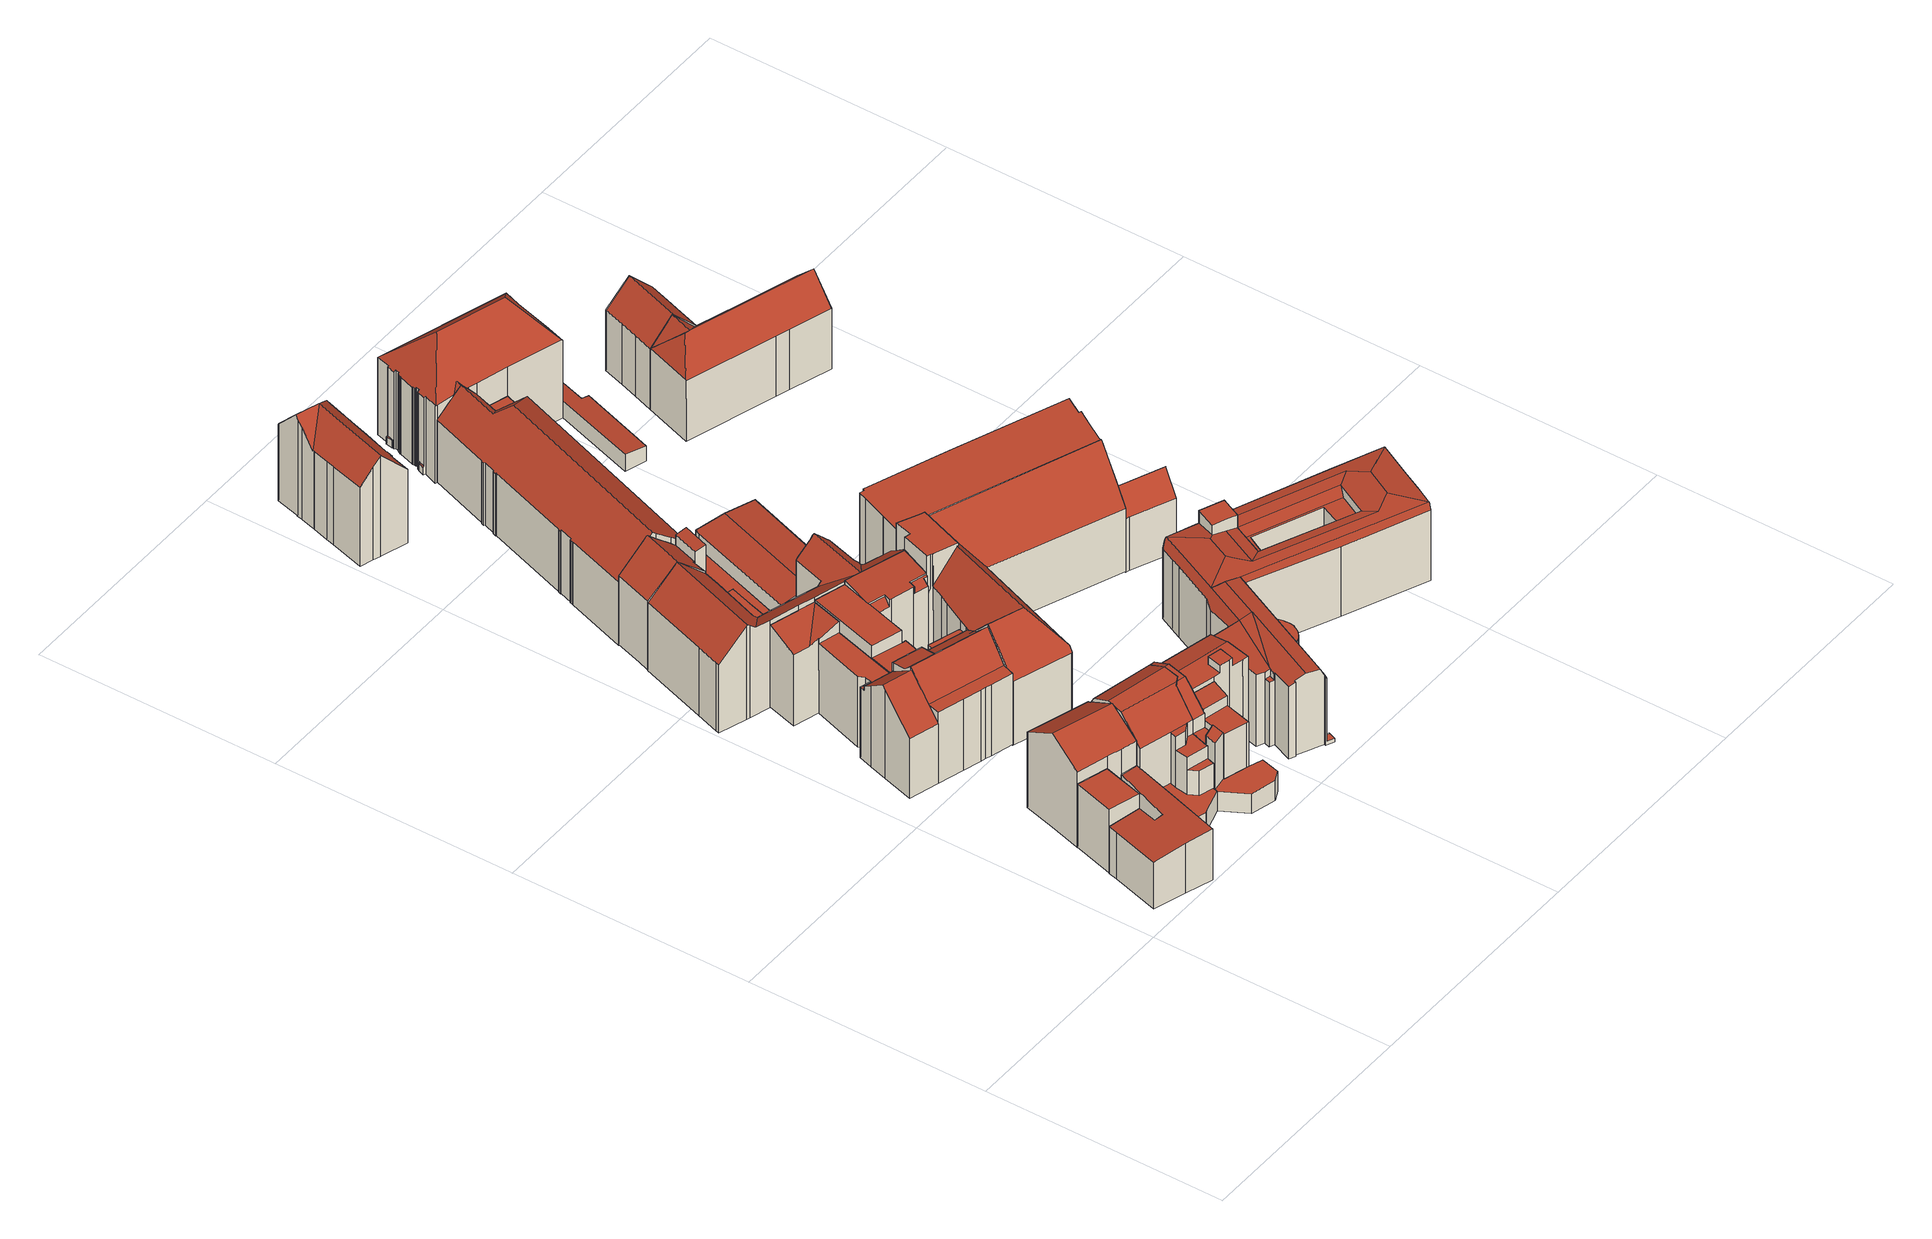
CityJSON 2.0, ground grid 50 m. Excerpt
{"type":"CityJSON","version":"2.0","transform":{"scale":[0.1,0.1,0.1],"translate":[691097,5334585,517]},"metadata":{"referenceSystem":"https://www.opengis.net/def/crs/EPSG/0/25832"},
"CityObjects":{
"building1":{"type":"Building","attributes":{"Gemeindeschluessel":"09162000","HoeheDach":"529.518","HoeheGrund":"517.940","Methode":"2000","NiedrigsteTraufeDesGebaeudes":"528.523","Geometrietyp2DReferenz":"3000","function":"31001_9998","roofType":"1000","measuredHeight":11.58,"storeysAboveGround":3},"geometry":[{"type":"MultiSurface","lod":"2","boundaries":[[[0,1,2,3]],[[4,5,6,7]],[[8,9,10,11,6,5,12,13,2,1,14,15]],[[16,9,8,17]],[[18,12,5,4]],[[3,2,13,19]],[[17,8,15,20]],[[7,6,11,21]],[[20,15,14,22]],[[21,11,10,23]],[[19,13,12,18]],[[20,22,0,3,19,18,4,7,21,23,16,17]],[[22,14,1,0]],[[23,10,9,16]]],"semantics":{"surfaces":[{"type":"WallSurface"},{"type":"RoofSurface"},{"type":"GroundSurface"}],"values":[0,0,1,0,0,0,0,0,0,0,0,2,0,0]}}]},
"building2":{"type":"Building","attributes":{"Gemeindeschluessel":"09162000","HoeheDach":"532.315","HoeheGrund":"517.950","Methode":"1000","NiedrigsteTraufeDesGebaeudes":"532.315","Geometrietyp2DReferenz":"3000","function":"31001_9998","roofType":"1000","measuredHeight":14.37,"storeysAboveGround":4},"geometry":[{"type":"MultiSurface","lod":"2","boundaries":[[[24,25,26,27]],[[28,27,26,29,30,31]],[[27,28,31,32,33,24]],[[33,34,25,24]],[[30,35,34,33,32,31]],[[29,26,25,34,35,30]]],"semantics":{"surfaces":[{"type":"WallSurface"},{"type":"GroundSurface"},{"type":"RoofSurface"}],"values":[0,0,1,0,0,2]}}]},
"building3":{"type":"Building","attributes":{"Gemeindeschluessel":"09162000","HoeheDach":"539.118","HoeheGrund":"517.930","Methode":"1000","NiedrigsteTraufeDesGebaeudes":"534.891","Geometrietyp2DReferenz":"3000","function":"31001_9998","roofType":"3100","measuredHeight":21.19,"storeysAboveGround":5},"geometry":[{"type":"MultiSurface","lod":"2","boundaries":[[[36,37,38,39]],[[40,41,42,43]],[[44,7,45,46,47,48]],[[42,49,50,37,36,51,52,43]],[[41,53,54,44,48,50,49,42]],[[48,47,55,38,37,50]],[[56,4,54,53,41,40]],[[39,38,55,57]],[[57,55,47,46]],[[57,46,45,7,4,56,40,43,52,51,36,39]],[[7,44,54,4]]],"semantics":{"surfaces":[{"type":"WallSurface"},{"type":"RoofSurface"},{"type":"GroundSurface"}],"values":[0,0,0,0,1,1,0,0,0,2,0]}}]},
"building4":{"type":"Building","attributes":{"Gemeindeschluessel":"09162000","HoeheDach":"538.770","HoeheGrund":"517.972","Methode":"2000","NiedrigsteTraufeDesGebaeudes":"531.536","Geometrietyp2DReferenz":"3000","function":"31001_9998","roofType":"3100","measuredHeight":20.8,"storeysAboveGround":4},"geometry":[{"type":"MultiSurface","lod":"2","boundaries":[[[58,59,60,61]],[[62,63,61,60]],[[64,65,66,67]],[[68,69,70,71]],[[62,60,59,72,73]],[[74,75,76,77,78,79,80]],[[81,74,80,70,69]],[[82,83,84,85]],[[86,81,69,68]],[[86,87,75,74,81]],[[88,89,90,91]],[[92,78,77,93]],[[94,95,73,65,64,93,77,76]],[[93,64,67,90,89,84,83,92]],[[96,91,90,67,66,97]],[[85,84,89,88]],[[97,66,65,73,72]],[[98,71,70,80,79]],[[63,62,73,95]],[[94,87,86,68,71,98,82,85,88,91,96,58,61,63,95]],[[82,98,79,78,92,83]],[[94,76,75,87]],[[59,58,96,97,72]]],"semantics":{"surfaces":[{"type":"WallSurface"},{"type":"RoofSurface"},{"type":"GroundSurface"}],"values":[0,0,0,0,1,1,1,0,0,0,0,0,0,1,0,0,1,0,0,2,0,0,0]}}]},
"building5":{"type":"Building","attributes":{"Gemeindeschluessel":"09162000","HoeheDach":"538.940","HoeheGrund":"517.863","Methode":"2000","NiedrigsteTraufeDesGebaeudes":"522.350","Geometrietyp2DReferenz":"3000","function":"31001_9998","roofType":"1000","measuredHeight":21.08,"storeysAboveGround":5},"geometry":[{"type":"MultiSurface","lod":"2","boundaries":[[[99,100,101,102,103]],[[104,105,106,107]],[[39,57,108,109,110,111]],[[112,113,114,115,116]],[[117,107,106,118,119]],[[120,121,122,123]],[[99,113,112,124,125,126,21,7,46,57,39,127,120,123,128,100]],[[123,122,129,128]],[[39,111,130,127]],[[46,131,108,57]],[[126,132,133,21]],[[127,130,121,120]],[[134,135,136,137]],[[138,139,140,141]],[[142,139,138,143]],[[115,114,144,109,108,131,145]],[[124,146,147,125]],[[144,103,102,110,109]],[[136,135,104,107]],[[148,140,149,150]],[[128,129,101,100]],[[119,118,141,140,148]],[[112,116,151,152,105,104,135,134,146,124]],[[132,147,146,134,137,117,119,148,150,133]],[[125,147,132,126]],[[46,7,153,145,131]],[[102,101,129,122,121,130,111,110]],[[137,136,107,117]],[[140,139,151,116,115,145,153,149]],[[105,152,142,143,118,106]],[[152,151,139,142]],[[7,21,133,150,149,153]],[[143,138,141,118]],[[113,99,103,144,114]]],"semantics":{"surfaces":[{"type":"WallSurface"},{"type":"GroundSurface"},{"type":"RoofSurface"}],"values":[0,0,0,0,0,0,1,0,0,0,0,0,0,2,0,2,0,2,2,0,0,0,0,2,0,0,2,0,2,2,0,0,0,0]}}]},
"building6":{"type":"Building","attributes":{"Gemeindeschluessel":"09162000","HoeheDach":"538.930","HoeheGrund":"517.863","Methode":"2000","NiedrigsteTraufeDesGebaeudes":"522.390","Geometrietyp2DReferenz":"3000","function":"31001_9998","roofType":"1000","measuredHeight":21.07},"geometry":[{"type":"MultiSurface","lod":"2","boundaries":[[[154,155,156,157,158]],[[159,160,161,162]],[[163,161,160,164,165,166,167,168,169,146]],[[99,113,114,144,103]],[[170,171,172,173]],[[174,175,122,129,101,102]],[[176,164,160,159]],[[113,99,100,128,123,177,155,154,178,179,180,176,159,162,181,124,112]],[[180,165,164,176]],[[173,182,183,170]],[[179,166,165,180]],[[123,122,175,177]],[[113,112,116,115,114]],[[155,177,175,174,184,156]],[[184,174,102,103,144]],[[168,185,186,169]],[[171,187,188,172]],[[185,183,182,186]],[[154,158,187,171,170,183,185,168,167,178]],[[100,101,129,128]],[[128,129,122,123]],[[178,167,166,179]],[[157,156,184,144,114,115]],[[100,99,103,102,101]],[[187,158,157,115,116,188]],[[162,161,163,181]],[[181,163,146,124]],[[124,146,169,186,182,173,172,188,116,112]]],"semantics":{"surfaces":[{"type":"WallSurface"},{"type":"RoofSurface"},{"type":"GroundSurface"}],"values":[0,0,1,0,1,1,0,2,0,0,0,0,0,0,1,0,0,1,0,0,0,0,1,0,1,0,0,0]}}]},
"building7":{"type":"Building","attributes":{"Gemeindeschluessel":"09162000","HoeheDach":"535.611","HoeheGrund":"518.020","Methode":"2000","NiedrigsteTraufeDesGebaeudes":"532.519","Geometrietyp2DReferenz":"3000","function":"31001_9998","roofType":"1000","measuredHeight":17.59,"storeysAboveGround":3},"geometry":[{"type":"MultiSurface","lod":"2","boundaries":[[[189,190,191,192]],[[193,194,195,196]],[[194,191,190,195]],[[197,198,199,193,196,200]],[[201,202,203,204,205,206,189,192]],[[200,196,195,190,189,206,205]],[[203,198,197,204]],[[193,199,198,203,202,201,192,191,194]],[[204,197,200,205]]],"semantics":{"surfaces":[{"type":"WallSurface"},{"type":"RoofSurface"},{"type":"GroundSurface"}],"values":[0,0,1,1,2,0,0,0,0]}}]},
"building8":{"type":"Building","attributes":{"Gemeindeschluessel":"09162000","HoeheDach":"539.340","HoeheGrund":"518.012","Methode":"2000","NiedrigsteTraufeDesGebaeudes":"521.540","Geometrietyp2DReferenz":"3000","function":"31001_1000","roofType":"3100","measuredHeight":21.33,"storeysAboveGround":6},"geometry":[{"type":"MultiSurface","lod":"2","boundaries":[[[207,208,209,210,211,212]],[[213,214,215]],[[216,217,218,219]],[[220,221,222,223]],[[224,225,226,227]],[[228,229,214,213]],[[230,231,232,95,233,234]],[[235,236,237,238]],[[239,235,240,241]],[[242,243,244,245]],[[246,247,248,249]],[[95,94,250,251,252,238,237,233]],[[211,210,253,254,215]],[[253,210,209,255,256,257]],[[258,259,260,261]],[[262,263,264,265]],[[266,267,268,269,270,271,256,255]],[[246,219,218,225,224,247]],[[227,226,272,273]],[[274,275,276]],[[270,269,276]],[[231,217,216,232]],[[277,278,279,86]],[[257,256,271]],[[220,280,281,273,272,221]],[[282,283,281,280]],[[87,86,279,284,285]],[[249,248,283,282]],[[286,287,229,228]],[[288,289,278,277]],[[290,291,234,233,237,236]],[[291,230,234]],[[261,260,289,288]],[[257,271,270,276,275]],[[281,283,248,247,224,227,273]],[[292,293,259,258]],[[266,255,209,208]],[[294,295,296,297]],[[252,251,287,286,254,253,257,275,274]],[[229,287,251,250,298]],[[246,249,282,280,220,223,299,300,267,266,208,207,263,262,301,292,258,261,288,277,86,87,94,95,232,216,219]],[[252,274,276,269,268,302,240,235,238]],[[241,294,297,239]],[[285,284,303,304,265]],[[278,289,260,259,293,303,284,279]],[[94,87,285,298,250]],[[286,228,213,215,254]],[[262,265,304,301]],[[231,230,291,290,244,243,222,221,272,226,225,218,217]],[[290,236,235,239,297,296,305]],[[245,244,290,305]],[[300,299,306,295,294,241,240,302]],[[292,301,304,303,293]],[[207,212,264,263]],[[295,306,242,245,305,296]],[[211,215,214,229,298,285,265,264,212]],[[300,302,268,267]],[[299,223,222,243,242,306]]],"semantics":{"surfaces":[{"type":"WallSurface"},{"type":"RoofSurface"},{"type":"GroundSurface"}],"values":[0,0,0,0,0,0,0,0,0,0,0,0,0,1,0,0,0,0,0,0,0,0,0,0,0,0,0,0,0,0,1,0,0,1,1,0,0,0,0,1,2,1,1,1,1,0,1,0,1,0,0,0,0,0,1,1,0,0]}}]},
"building9":{"type":"Building","attributes":{"Gemeindeschluessel":"09162000","HoeheDach":"529.968","HoeheGrund":"517.800","Methode":"1000","NiedrigsteTraufeDesGebaeudes":"529.968","Geometrietyp2DReferenz":"3000","function":"31001_9998","roofType":"1000","measuredHeight":12.17,"storeysAboveGround":3},"geometry":[{"type":"MultiSurface","lod":"2","boundaries":[[[307,308,309,310]],[[311,310,309,312,313,314]],[[315,307,310,311,314,316,317,318,319]],[[313,320,321,317,316,314]],[[312,309,308,322,323,324,321,320,313]],[[307,315,319,323,322,308]],[[324,323,319,318,317,321]]],"semantics":{"surfaces":[{"type":"WallSurface"},{"type":"GroundSurface"},{"type":"RoofSurface"}],"values":[0,0,1,0,2,0,0]}}]},
"building10":{"type":"Building","attributes":{"Gemeindeschluessel":"09162000","HoeheDach":"539.104","HoeheGrund":"517.880","Methode":"2000","NiedrigsteTraufeDesGebaeudes":"533.333","Geometrietyp2DReferenz":"3000","function":"31001_9998","roofType":"3100","measuredHeight":21.22,"storeysAboveGround":4},"geometry":[{"type":"MultiSurface","lod":"2","boundaries":[[[325,326,327,328,329,330,331,332,333,334]],[[335,336,325,334,337,338]],[[337,339,340,341,342,338]],[[328,343,344,329]],[[345,346,344,343]],[[347,346,345,348]],[[334,333,332,349,350,340,339,337]],[[341,340,350,351]],[[352,348,345,343,328,327,353]],[[336,354,353,327,326,325]],[[329,344,346,347,355,356,330]],[[332,331,357,358,359,349]],[[357,331,330,356]],[[351,350,349,359]],[[348,352,353,354,336,335,338,342,341,351,359,358,357,356,355,347]]],"semantics":{"surfaces":[{"type":"RoofSurface"},{"type":"WallSurface"},{"type":"GroundSurface"}],"values":[0,1,1,1,0,1,0,1,1,1,1,1,1,1,2]}}]},
"building11":{"type":"Building","attributes":{"Gemeindeschluessel":"09162000","HoeheDach":"539.211","HoeheGrund":"517.781","Methode":"2000","NiedrigsteTraufeDesGebaeudes":"521.450","Geometrietyp2DReferenz":"3000","function":"31001_9998","roofType":"3100","measuredHeight":21.43,"storeysAboveGround":4},"geometry":[{"type":"MultiSurface","lod":"2","boundaries":[[[360,361,362,363]],[[364,365,361,360]],[[366,367,368,369]],[[370,371,372,373,374]],[[375,314,317,376]],[[377,378,379,380,381]],[[382,369,368,383]],[[384,385,386,379,378,387]],[[370,374,388,389]],[[390,391,392,393]],[[394,395,396,397]],[[398,382,383,399]],[[389,388,400,401]],[[363,362,402,403]],[[377,381,404,405]],[[406,407,376,317]],[[408,402,362,361,365,409,410,411]],[[377,405,387,378]],[[373,372,412,413,375,376,407,414]],[[314,375,413,415,310]],[[366,369,382,398,391,390,371,370,389,401,396,395,406,317,314,310,416,364,360,363,403,417,385,384]],[[373,414,394,397,400,388,374]],[[418,408,411,380,379,386]],[[366,384,387,405,404,367]],[[371,390,393,412,372]],[[398,399,392,391]],[[401,400,397,396]],[[416,310,415,410,409]],[[392,399,383,368,367,404,381,380,411,410,415,413,412,393]],[[406,395,394,414,407]],[[417,403,402,408,418]],[[409,365,364,416]],[[418,386,385,417]]],"semantics":{"surfaces":[{"type":"WallSurface"},{"type":"RoofSurface"},{"type":"GroundSurface"}],"values":[0,0,0,0,0,0,0,0,0,0,0,0,0,0,0,0,1,1,1,0,2,1,1,0,0,0,0,0,1,0,0,0,0]}}]},
"building12":{"type":"Building","attributes":{"Gemeindeschluessel":"09162000","HoeheDach":"538.390","HoeheGrund":"517.864","Methode":"2000","NiedrigsteTraufeDesGebaeudes":"532.502","Geometrietyp2DReferenz":"3000","function":"31001_9998","roofType":"1000","measuredHeight":20.53,"storeysAboveGround":4},"geometry":[{"type":"MultiSurface","lod":"2","boundaries":[[[419,420,421,422,423,424,425]],[[426,427,420,419,428]],[[429,430,431,432,433,434]],[[426,435,430,429,436,154,155,177,437,438,439,427]],[[435,426,428,440,441]],[[435,441,431,430]],[[437,423,422,438]],[[434,433,442,443,444]],[[438,422,421,439]],[[436,429,434,444,445,446]],[[439,421,420,427]],[[440,428,419,425,447,448]],[[155,154,449,448,447]],[[450,442,433,432]],[[436,446,449,154]],[[451,443,442,450]],[[440,448,449,446,445,451,450,432,431,441]],[[177,155,447,425,424]],[[177,424,423,437]],[[445,444,443,451]]],"semantics":{"surfaces":[{"type":"RoofSurface"},{"type":"WallSurface"},{"type":"GroundSurface"}],"values":[0,1,1,2,1,1,1,0,1,1,1,0,1,1,1,1,0,1,1,1]}}]},
"building13":{"type":"Building","attributes":{"Gemeindeschluessel":"09162000","HoeheDach":"520.425","HoeheGrund":"518.004","Methode":"2000","NiedrigsteTraufeDesGebaeudes":"520.425","Geometrietyp2DReferenz":"3000","function":"31001_2000","roofType":"1000","measuredHeight":2.42,"storeysAboveGround":1},"geometry":[{"type":"MultiSurface","lod":"2","boundaries":[[[452,453,454,455]],[[456,457,458,459]],[[459,458,460,461]],[[462,463,464,465]],[[466,467,468,469]],[[470,471,467,466]],[[463,460,458,457,454,453,468,467,471,464]],[[455,454,457,456]],[[465,470,466,469,452,455,456,459,461,462]],[[461,460,463,462]],[[469,468,453,452]],[[465,464,471,470]]],"semantics":{"surfaces":[{"type":"WallSurface"},{"type":"RoofSurface"},{"type":"GroundSurface"}],"values":[0,0,0,0,0,0,1,0,2,0,0,0]}}]},
"building14":{"type":"Building","attributes":{"Gemeindeschluessel":"09162000","HoeheDach":"521.620","HoeheGrund":"517.686","Methode":"2000","NiedrigsteTraufeDesGebaeudes":"521.620","Geometrietyp2DReferenz":"3000","function":"31001_3020","roofType":"1000","measuredHeight":3.93},"geometry":[{"type":"MultiSurface","lod":"2","boundaries":[[[472,473,474,475]],[[474,473,476,477,478,479,480]],[[475,474,480,481]],[[482,476,473,472]],[[481,480,479,483]],[[483,479,478,484]],[[485,477,476,482]],[[484,478,477,485]],[[481,483,484,485,482,472,475]]],"semantics":{"surfaces":[{"type":"WallSurface"},{"type":"RoofSurface"},{"type":"GroundSurface"}],"values":[0,1,0,0,0,0,0,0,2]}}]},
"building15":{"type":"Building","attributes":{"Gemeindeschluessel":"09162000","HoeheDach":"540.320","HoeheGrund":"517.600","Methode":"2000","NiedrigsteTraufeDesGebaeudes":"533.712","Geometrietyp2DReferenz":"3000","function":"31001_9998","roofType":"3100","measuredHeight":22.72,"storeysAboveGround":5},"geometry":[{"type":"MultiSurface","lod":"2","boundaries":[[[486,487,488,489]],[[489,488,490,491]],[[492,493,494,495,496,497]],[[498,499,500,501,502]],[[498,503,504,505,506,507,508,499]],[[509,510,511,512,513,514]],[[515,516,511,510]],[[517,502,501,518,519,520]],[[503,521,522,504]],[[495,494,517,520]],[[523,505,504,522]],[[524,525,516,515]],[[526,486,489,491,527,528,529,530,531,524,515,510,509,514,532,533,534,497,496,495,520,519,518,535,536,537,538,539,523,522,521]],[[534,540,492,497]],[[530,529,528,541,542,543]],[[491,490,544,527]],[[526,545,487,486]],[[500,499,508,537,536,535]],[[538,507,506,539]],[[546,513,512,547,498,502,517,494,493,492,540,548]],[[511,516,525,549,543,542,541,544,490,488,487,545,503,498,547,512]],[[537,508,507,538]],[[527,544,541,528]],[[530,543,549,531]],[[539,506,505,523]],[[521,503,545,526]],[[532,546,548,533]],[[518,501,500,535]],[[514,513,546,532]],[[533,548,540,534]],[[531,549,525,524]]],"semantics":{"surfaces":[{"type":"WallSurface"},{"type":"RoofSurface"},{"type":"GroundSurface"}],"values":[0,0,0,1,1,0,0,0,0,0,0,0,2,0,0,0,0,0,0,1,1,0,0,0,0,0,0,0,0,0,0]}}]},
"building16":{"type":"Building","attributes":{"Gemeindeschluessel":"09162000","HoeheDach":"521.390","HoeheGrund":"517.810","Methode":"1000","NiedrigsteTraufeDesGebaeudes":"521.390","Geometrietyp2DReferenz":"3000","function":"31001_9998","roofType":"1000","measuredHeight":3.58,"storeysAboveGround":1},"geometry":[{"type":"MultiSurface","lod":"2","boundaries":[[[550,551,384,385,552,417,553,554,555,556,557,558]],[[559,560,561,417,552,385]],[[551,550,558,562,563,564]],[[565,564,563,562,566,567,568,569,570,561,560,559]],[[551,564,565,384]],[[567,566,562,558,557,556,555,568]],[[417,561,570,553]],[[554,569,568,555]],[[553,570,569,554]],[[384,565,559,385]]],"semantics":{"surfaces":[{"type":"GroundSurface"},{"type":"WallSurface"},{"type":"RoofSurface"}],"values":[0,1,1,2,1,1,1,1,1,1]}}]},
"building17":{"type":"Building","attributes":{"name":"Salvator-Realschule","Gemeindeschluessel":"09162000","HoeheDach":"539.122","HoeheGrund":"517.662","Methode":"2000","NiedrigsteTraufeDesGebaeudes":"528.825","Geometrietyp2DReferenz":"3000","function":"31001_3020","roofType":"3100","measuredHeight":21.46,"storeysAboveGround":3},"geometry":[{"type":"MultiSurface","lod":"2","boundaries":[[[571,572,573,574]],[[575,576,577,578,579,580,581,582,583,584,585,586,587,588,589,590,591,592,593,594,595,596,597,598,599]],[[600,580,579,601]],[[602,603,604,598,597]],[[601,579,578,605]],[[602,606,607,608,609,610,611,612,613,614,615,616,617,618,619,620,621,600,601,605,622,571,574,623,624,484,483,625,603]],[[614,588,587,615]],[[607,595,594,608]],[[618,584,583,619]],[[571,622,577,576,572]],[[483,626,627,625]],[[628,573,629,630]],[[611,591,590,612]],[[623,631,632,624]],[[605,578,577,622]],[[610,592,591,611]],[[633,599,598,604,627,626]],[[634,632,631,628,630]],[[615,587,586,616]],[[612,590,589,613]],[[620,582,581,621]],[[616,586,585,617]],[[608,594,593,609]],[[602,597,596,606]],[[613,589,588,614]],[[621,581,580,600]],[[625,627,604,603]],[[617,585,584,618]],[[619,583,582,620]],[[629,573,572,576,575]],[[623,574,573,628,631]],[[624,632,634,633,626,483,484]],[[630,629,633,634]],[[609,593,592,610]],[[606,596,595,607]],[[575,599,633,629]]],"semantics":{"surfaces":[{"type":"WallSurface"},{"type":"RoofSurface"},{"type":"GroundSurface"}],"values":[0,1,0,0,0,2,0,0,0,0,0,0,0,0,0,0,1,1,0,0,0,0,0,0,0,0,0,0,0,1,0,0,0,0,0,1]}}]},
"building18":{"type":"Building","attributes":{"Gemeindeschluessel":"09162000","HoeheDach":"525.370","HoeheGrund":"517.733","Methode":"2000","NiedrigsteTraufeDesGebaeudes":"524.982","Geometrietyp2DReferenz":"3000","function":"31001_3020","roofType":"3100","measuredHeight":7.64},"geometry":[{"type":"MultiSurface","lod":"2","boundaries":[[[635,636,637,638]],[[639,640,641,642]],[[638,637,640,639]],[[643,644,645,482]],[[646,647,648,649]],[[650,651,652,653]],[[652,651,648,647,654,655,641,640,637,656]],[[642,641,655,657]],[[658,659,644,643]],[[653,652,656,659,658]],[[638,639,642,657,660,646,649,650,653,658,643,482,485,635]],[[644,659,656,637,636,661,645]],[[485,661,636,635]],[[649,648,651,650]],[[657,655,654,660]],[[660,654,647,646]],[[482,645,661,485]]],"semantics":{"surfaces":[{"type":"WallSurface"},{"type":"RoofSurface"},{"type":"GroundSurface"}],"values":[0,0,0,0,0,0,1,0,0,0,2,1,0,0,0,0,0]}}]},
"building19":{"type":"Building","attributes":{"Gemeindeschluessel":"09162000","HoeheDach":"540.820","HoeheGrund":"517.762","Methode":"2000","NiedrigsteTraufeDesGebaeudes":"532.020","Geometrietyp2DReferenz":"3000","function":"31001_9998","roofType":"3100","measuredHeight":23.06,"storeysAboveGround":4},"geometry":[{"type":"MultiSurface","lod":"2","boundaries":[[[662,663,664]],[[665,666,667,668]],[[669,670,671,672,673,674,675]],[[676,677,678,679]],[[680,681,682,683]],[[684,679,678,685,686,687]],[[688,689,690,691]],[[670,669,666,665]],[[692,693,694,695,685,678,677,696]],[[697,690,689,698,699]],[[694,693,680,683,700,701]],[[369,702,703,366]],[[704,705,706,707]],[[691,690,697,706,705,708,709,710,682,681,711,712,676,679,684,713,714,715,369,366,671,670,665,668,716,717]],[[668,667,718,716]],[[710,700,683,682]],[[716,718,719,717]],[[688,720,675,674,721,695,694,698,689]],[[714,722,723,715]],[[720,719,718,667,666,669,675]],[[708,724,725,709]],[[715,723,702,369]],[[720,688,691,717,719]],[[692,711,681,680,693]],[[726,686,685,695,721]],[[714,713,664,663,727,722]],[[711,692,696,712]],[[713,684,687,728,662,664]],[[728,727,663,662]],[[705,704,724,708]],[[674,673,726,721]],[[712,696,677,676]],[[694,701,725,724,704,707,699,698]],[[366,703,672,671]],[[697,699,707,706]],[[728,687,686,726,673,672,703,702,723,722,727]],[[710,709,725,701,700]]],"semantics":{"surfaces":[{"type":"RoofSurface"},{"type":"WallSurface"},{"type":"GroundSurface"}],"values":[0,1,1,1,1,1,1,1,0,1,0,1,1,2,1,1,1,0,1,0,1,1,1,1,1,1,1,1,1,1,1,1,0,1,1,0,1]}}]},
"building20":{"type":"Building","attributes":{"Gemeindeschluessel":"09162000","HoeheDach":"521.560","HoeheGrund":"517.842","Methode":"2000","NiedrigsteTraufeDesGebaeudes":"521.560","Geometrietyp2DReferenz":"3000","function":"31001_3020","roofType":"1000","measuredHeight":3.72},"geometry":[{"type":"MultiSurface","lod":"2","boundaries":[[[729,730,731,558]],[[732,733,734,735]],[[555,736,737,738]],[[738,737,733,732]],[[555,738,732,735,729,558]],[[731,730,734,733,737,736]],[[735,734,730,729]],[[558,731,736,555]]],"semantics":{"surfaces":[{"type":"WallSurface"},{"type":"GroundSurface"},{"type":"RoofSurface"}],"values":[0,0,0,0,1,2,0,0]}}]},
"building21":{"type":"Building","attributes":{"Gemeindeschluessel":"09162000","HoeheDach":"539.353","HoeheGrund":"517.798","Methode":"1000","NiedrigsteTraufeDesGebaeudes":"539.353","Geometrietyp2DReferenz":"3000","function":"31001_9998","roofType":"1000","measuredHeight":21.55,"storeysAboveGround":1},"geometry":[{"type":"MultiSurface","lod":"2","boundaries":[[[670,739,740,671]],[[741,742,743,744,745,746,747,748,740,739,749,750,751,752]],[[753,751,750,754]],[[755,749,739,670]],[[384,366,748,747]],[[756,757,741,752]],[[671,740,748,366]],[[729,744,743,758]],[[384,551,558,729,758,759,757,756,753,754,755,670,671,366]],[[758,743,742,759]],[[551,746,745,558]],[[384,747,746,551]],[[757,759,742,741]],[[558,745,744,729]],[[756,752,751,753]],[[754,750,749,755]]],"semantics":{"surfaces":[{"type":"WallSurface"},{"type":"RoofSurface"},{"type":"GroundSurface"}],"values":[0,1,0,0,0,0,0,0,2,0,0,0,0,0,0,0]}}]},
"building22":{"type":"Building","attributes":{"Gemeindeschluessel":"09162000","HoeheDach":"537.830","HoeheGrund":"517.526","Methode":"2000","NiedrigsteTraufeDesGebaeudes":"518.290","Geometrietyp2DReferenz":"3000","function":"31001_9998","roofType":"3200","measuredHeight":20.3,"storeysAboveGround":4},"geometry":[{"type":"MultiSurface","lod":"2","boundaries":[[[760,761,762,763]],[[764,765,766,767]],[[766,765,768,769,770,771,772,773,774,775,776,777,778]],[[779,780,781,782]],[[783,784,785,786,787,788,789,790]],[[791,792,793,794]],[[795,796,787,786]],[[763,762,797,798]],[[799,800,801,802]],[[803,777,804,805,806,807,808,809,810,811,812,813]],[[773,814,815,816,817,774]],[[785,784,783,818,819,820,821,822,823,824,825,817,816,815,826,827,828,829,830,831,832,833,834,835,836,837,838,839,840,841,842,764,767,843,844,760,763,798,845,846,847,848,849,799,802,850,851,852,853,854,855,856,857,858,859,860,861,779,782,795,786],[862,863,864,865,791,794,866]],[[867,868,869,870,871,872]],[[854,873,874,855]],[[822,875,876,823]],[[833,877,878,834]],[[869,879,880,881,882,883]],[[884,885,869,868]],[[826,886,887,827]],[[829,888,889,830]],[[798,797,890,845]],[[802,801,891,850]],[[783,790,892,818]],[[769,893,894,840,839,838,770]],[[895,878,877,896,897,889,888,898,887,886,814,773,772]],[[899,900,901,780,779,861,860,859]],[[862,902,903,863]],[[844,843,767,766,778,904,761,760]],[[905,906,907,908]],[[858,909,899,859]],[[910,911,912,913,914]],[[863,903,915,864]],[[866,916,902,862]],[[893,769,768,917]],[[885,918,879,869]],[[776,876,875,919,806,805,804,777]],[[891,920,921,852,851,850]],[[913,922,881,880]],[[857,923,909,858]],[[821,919,875,822]],[[825,775,774,817]],[[924,925,907,926,920,891,801,800]],[[918,927,789,788,928,880,879]],[[815,814,886,826]],[[809,808,927,918,885,929,930,931]],[[842,841,932,917,768,765,764]],[[855,874,933,856]],[[865,934,792,791]],[[932,894,893,917]],[[935,883,882,881,922,936]],[[864,915,934,865]],[[807,892,790,789,927,808]],[[834,878,895,835]],[[937,884,868,867],[915,903,902,916,793,792,934]],[[919,821,820,819,818,892,807,806]],[[926,813,914,900,899,909,923,933,874,873,938]],[[931,930,929,885,884,937]],[[939,777,803,813]],[[832,896,877,833]],[[811,810,940,912,911,812]],[[913,880,928,788,787,796,781,780,901,914]],[[809,931,872,810]],[[762,761,904,941,942,907,906,890,797]],[[943,944,925,924,849,848,847]],[[812,911,910,914,813]],[[830,889,897,831]],[[828,898,888,829]],[[926,938,921,920]],[[908,907,925,944]],[[831,897,896,832]],[[782,781,796,795]],[[914,901,900]],[[942,941,926,907]],[[846,845,890,906,905,943,847]],[[940,869,883,935,936,912]],[[837,836,835,895,772,771]],[[931,937,867,872]],[[825,824,823,876,776,775]],[[872,871,870,869,940,810]],[[849,924,800,799]],[[778,777,939,941,904]],[[905,908,944,943]],[[794,793,916,866]],[[938,873,854,853,852,921]],[[840,894,932,841]],[[941,939,813,926]],[[856,933,923,857]],[[827,887,898,828]],[[837,771,770,838]],[[912,936,922,913]]],"semantics":{"surfaces":[{"type":"WallSurface"},{"type":"RoofSurface"},{"type":"GroundSurface"}],"values":[0,0,1,0,0,0,0,0,0,1,0,2,0,0,0,0,0,1,0,0,0,0,0,0,1,0,0,0,0,0,1,0,0,0,1,1,0,0,0,0,0,1,1,0,1,0,0,0,1,1,0,1,0,1,0,1,0,0,0,1,1,1,1,0,1,0,0,1,0,0,0,1,1,0,0,0,1,0,1,0,1,1,0,0,0,1,0,0,0,0]}}]},
"building23":{"type":"Building","attributes":{"name":"St. Anna Damenstiftskirche","Gemeindeschluessel":"09162000","HoeheDach":"543.000","HoeheGrund":"517.621","Methode":"2000","NiedrigsteTraufeDesGebaeudes":"519.156","Geometrietyp2DReferenz":"3000","function":"31001_3041","roofType":"3100","measuredHeight":25.38,"storeysAboveGround":1},"geometry":[{"type":"MultiSurface","lod":"2","boundaries":[[[945,946,947,948]],[[949,950,951,952]],[[953,954,955,956]],[[957,958,959,960]],[[960,959,961,962]],[[963,964,965,966]],[[967,968,969,970]],[[971,972,973,974]],[[975,976,950,949]],[[977,978,979,980]],[[981,982,983,984]],[[952,951,985,986]],[[987,988,989,990]],[[991,992,993,994,995,996]],[[997,980,979,998,999,1000,961,959,958,1001,947,946,985,951,950,976,1002,989,988,1003,994,993,1004]],[[1005,1006,1007,1008,1009]],[[1010,1011,982,981]],[[992,984,983,1004,993]],[[1012,1013,1007,1006]],[[978,1014,1015,1016,998,979]],[[1005,1009,954,953]],[[1008,1007,1013,1017,973,972,1018]],[[986,985,946,945]],[[956,955,1019,1020,1021,1011,1010]],[[982,1011,1021,1022,1019,955,954,1009,1008,1018,997,1004,983]],[[1020,1022,1021]],[[974,973,1017,1023]],[[1024,1025,968,967]],[[948,1001,958,957]],[[1026,1002,976,975]],[[970,969,1003,988,987]],[[1005,953,956,1010,981,984,992,991,1024,967,970,987,990,1026,975,949,952,986,945,948,957,960,962,1027,1028,963,966,1014,978,977,971,974,1023,1012,1006]],[[1028,1029,964,963]],[[997,1018,972,980]],[[995,969,968,1025,996]],[[995,994,1003,969]],[[962,961,1000,1027]],[[1029,999,998,1016]],[[947,1001,948]],[[1019,1022,1020]],[[966,965,1015,1014]],[[1028,1027,1000,999,1029]],[[990,989,1002,1026]],[[971,977,980,972]],[[1023,1017,1013,1012]],[[1016,1015,965,964,1029]],[[991,996,1025,1024]]],"semantics":{"surfaces":[{"type":"WallSurface"},{"type":"RoofSurface"},{"type":"GroundSurface"}],"values":[0,0,0,0,0,0,0,0,0,0,0,0,0,0,1,0,0,0,0,0,0,1,0,0,1,1,0,0,0,0,0,2,0,1,1,0,0,0,0,1,0,0,0,0,0,1,0]}}]},
"building24":{"type":"Building","attributes":{"Gemeindeschluessel":"09162000","HoeheDach":"521.525","HoeheGrund":"517.719","Methode":"2000","NiedrigsteTraufeDesGebaeudes":"521.083","Geometrietyp2DReferenz":"3000","function":"31001_9998","roofType":"1000","measuredHeight":3.81},"geometry":[{"type":"MultiSurface","lod":"2","boundaries":[[[1030,1031,1032,1033]],[[1030,1034,1035,1036,1037,1038,1031]],[[1039,1040,1037,1036]],[[1032,1031,1038,1041]],[[1040,1041,1038,1037]],[[1035,1042,1039,1036]],[[1042,1043,1033,1032,1041,1040,1039]],[[1035,1034,1043,1042]],[[1043,1034,1030,1033]]],"semantics":{"surfaces":[{"type":"WallSurface"},{"type":"GroundSurface"},{"type":"RoofSurface"}],"values":[0,1,0,0,0,0,2,0,0]}}]},
"building25":{"type":"Building","attributes":{"Gemeindeschluessel":"09162000","HoeheDach":"534.070","HoeheGrund":"517.628","Methode":"2000","NiedrigsteTraufeDesGebaeudes":"529.711","Geometrietyp2DReferenz":"3000","function":"31001_9998","roofType":"3100","measuredHeight":16.44,"storeysAboveGround":4},"geometry":[{"type":"MultiSurface","lod":"2","boundaries":[[[1044,1045,1046,1047]],[[1048,1049,1050,1044,1047,1051,1052,1053,1054,1055,1056]],[[1050,1057,1045,1044]],[[1058,1059,1046,1045,1057,1060,1061]],[[1053,1062,1063,1054]],[[1051,1047,1046,1059,1064]],[[1055,1065,1066,1056]],[[1054,1063,1065,1055]],[[1052,1067,1062,1053]],[[1057,1050,1049,1060]],[[1051,1064,1067,1052]],[[1058,1061,1048,1056,1066]],[[1048,1061,1060,1049]],[[1058,1066,1065,1063,1062,1067,1064,1059]]],"semantics":{"surfaces":[{"type":"WallSurface"},{"type":"GroundSurface"},{"type":"RoofSurface"}],"values":[0,1,0,2,0,0,0,0,0,0,0,0,0,2]}}]},
"building26":{"type":"Building","attributes":{"Gemeindeschluessel":"09162000","HoeheDach":"537.097","HoeheGrund":"518.220","Methode":"1000","NiedrigsteTraufeDesGebaeudes":"531.812","Geometrietyp2DReferenz":"3000","function":"31001_9998","roofType":"3100","measuredHeight":18.88,"storeysAboveGround":4},"geometry":[{"type":"MultiSurface","lod":"2","boundaries":[[[1068,1069,1070,1071]],[[1072,1073,1074,1075,1076,1077]],[[1078,1072,1077,1079,1080,1081]],[[1082,1080,1079,1083]],[[1084,1085,1086,1078,1081,1087]],[[1068,1071,1085,1084,1087,1082,1083,1076,1075,1074]],[[1074,1073,1069,1068]],[[1086,1070,1069,1073,1072,1078]],[[1083,1079,1077,1076]],[[1071,1070,1086,1085]],[[1087,1081,1080,1082]]],"semantics":{"surfaces":[{"type":"WallSurface"},{"type":"RoofSurface"},{"type":"GroundSurface"}],"values":[0,0,1,0,0,2,0,1,0,0,0]}}]},
"building27":{"type":"Building","attributes":{"name":"St.-Anna-Damenstift","Gemeindeschluessel":"09162000","HoeheDach":"537.190","HoeheGrund":"518.206","Methode":"2000","NiedrigsteTraufeDesGebaeudes":"531.860","Geometrietyp2DReferenz":"3000","function":"31001_3048","roofType":"2100","measuredHeight":18.98,"storeysAboveGround":4},"geometry":[{"type":"MultiSurface","lod":"2","boundaries":[[[1085,1088,1089,1090]],[[1088,1091,1092,1093,1094,1095,1089]],[[1096,1097,1098,1099]],[[1090,1089,1095,1100]],[[1091,1101,1092]],[[1096,1102,1094,1093,1097]],[[1087,1103,1104,1105,1106,1081]],[[1107,1108,1104,1103]],[[1099,1098,1108,1107]],[[1100,1095,1094,1102]],[[1096,1099,1107,1103,1087,1085,1090,1100,1102]],[[1109,1106,1105]],[[1109,1092,1081,1106]],[[1092,1101,1081]],[[1092,1109,1105,1104,1108,1098,1097,1093]],[[1088,1085,1087,1081,1101,1091]]],"semantics":{"surfaces":[{"type":"WallSurface"},{"type":"RoofSurface"},{"type":"GroundSurface"}],"values":[0,1,0,0,1,0,0,0,0,0,2,1,1,1,1,0]}}]}
},
"vertices":[
[91,158,9],[91,158,115],[156,140,120],[156,140,9],[208,215,9],[208,215,123],[241,206,125],[241,206,9],[125,20,121],[179,2,125],[181,7,125],[210,103,125],[164,96,122],[145,100,120],[86,138,115],[58,40,115],[179,2,9],[125,20,9],[164,96,9],[145,100,9],[58,40,9],[210,103,9],[86,138,9],[181,7,9],
[178,224,10],[178,224,153],[156,140,153],[156,140,10],[92,158,10],[92,158,153],[91,158,153],[91,158,10],[93,165,10],[115,242,10],[115,242,153],[93,165,153],
[152,374,9],[152,374,180],[278,335,180],[278,335,9],[178,224,9],[178,224,180],[115,242,179],[115,242,9],[241,206,181],[259,270,9],[260,271,9],[260,271,220],[259,270,221],[116,244,180],[134,309,221],[134,309,9],[116,244,9],[184,223,180],[208,215,180],[261,276,217],[184,223,9],[261,276,9],
[94,826,10],[94,826,171],[112,889,196],[112,889,10],[172,872,195],[172,872,10],[189,797,170],[189,797,195],[146,809,179],[146,809,170],[53,552,10],[53,552,145],[72,617,211],[72,617,10],[127,817,171],[207,862,195],[135,606,218],[135,608,216],[149,655,180],[149,657,179],[89,674,179],[83,655,193],[74,623,218],[114,535,145],[92,684,10],[92,684,170],[114,678,170],[114,678,10],[114,535,10],[135,608,10],[118,692,10],[118,692,170],[113,704,170],[113,704,10],[89,674,170],[149,657,170],[149,655,10],[207,862,10],[147,811,10],[147,811,179],[83,655,10],
[401,287,9],[403,297,9],[403,297,191],[402,293,197],[401,287,201],[341,127,110],[341,127,138],[296,138,138],[296,138,110],[261,276,219],[262,281,219],[274,320,197],[278,335,170],[368,212,9],[384,221,9],[384,221,219],[373,215,219],[368,212,215],[296,138,54],[300,165,138],[300,165,54],[345,321,9],[345,321,168],[409,308,169],[409,308,9],[333,101,9],[280,86,9],[274,84,9],[318,327,9],[407,298,9],[407,298,186],[318,327,168],[260,271,219],[274,84,54],[210,103,54],[336,111,54],[336,111,110],[306,120,110],[306,120,54],[322,160,169],[341,170,169],[304,179,169],[300,165,169],[341,170,138],[322,160,138],[392,254,219],[252,246,219],[333,101,54],[280,86,54],[304,179,54],[238,196,169],[238,196,54],[353,167,169],[353,167,138],[241,206,179],
[389,198,9],[402,249,9],[402,249,219],[392,210,219],[389,198,207],[436,46,9],[436,46,54],[414,36,54],[414,36,9],[362,49,54],[446,85,54],[418,95,54],[414,96,54],[366,110,54],[366,112,54],[335,107,54],[373,139,138],[379,160,138],[354,167,138],[343,132,138],[414,291,197],[418,306,169],[446,85,9],[418,306,9],[366,110,9],[414,96,9],[418,95,9],[362,49,9],[343,132,158],[373,139,158],[403,252,219],[366,112,158],[335,107,158],[379,160,169],[354,167,169],
[389,198,10],[389,198,186],[442,185,186],[442,185,10],[432,150,155],[432,150,177],[379,162,177],[379,162,155],[414,96,155],[418,95,155],[418,96,155],[366,111,155],[432,150,10],[418,96,10],[418,95,10],[414,96,10],[366,111,10],[379,162,10],
[323,628,10],[313,632,10],[313,632,172],[314,631,172],[314,631,151],[323,628,151],[299,578,204],[299,578,207],[300,584,200],[396,806,10],[396,806,208],[377,747,199],[377,747,10],[335,744,10],[335,744,197],[288,757,197],[288,757,10],[376,746,196],[376,746,199],[341,756,199],[341,756,196],[203,606,204],[203,606,207],[271,844,208],[306,834,208],[306,834,10],[207,862,199],[271,844,199],[228,693,171],[228,693,199],[165,712,199],[165,712,171],[228,693,45],[237,691,171],[237,691,45],[284,758,181],[284,758,197],[288,771,199],[288,771,196],[376,744,10],[376,744,194],[375,743,193],[375,743,10],[149,655,199],[150,658,198],[150,658,171],[309,612,172],[309,612,184],[251,651,172],[249,652,172],[243,631,172],[226,503,10],[226,503,171],[215,506,171],[215,506,10],[298,561,10],[322,626,10],[322,626,153],[298,561,223],[251,651,10],[230,658,10],[230,658,171],[231,658,171],[231,658,157],[249,652,157],[337,743,197],[337,743,182],[225,636,171],[225,636,172],[226,637,171],[167,520,10],[167,520,171],[114,535,171],[366,735,10],[366,735,182],[368,746,10],[368,746,193],[121,561,171],[135,608,223],[213,640,184],[213,640,198],[204,509,10],[204,509,171],[253,781,199],[253,782,199],[272,490,10],[272,490,171],[256,761,45],[256,761,175],[248,763,175],[248,763,45],[140,624,207],[258,766,10],[228,659,10],[288,534,10],[228,659,171],[281,515,171],[288,534,193],[253,781,196],[258,766,181],
[201,995,8],[201,995,130],[184,937,130],[184,937,8],[147,948,8],[147,948,130],[145,948,130],[145,948,8],[214,1039,8],[156,979,8],[180,1048,8],[189,1046,8],[215,1040,8],[156,979,130],[180,1048,130],[214,1039,130],[215,1040,130],[189,1046,130],
[188,1080,169],[197,1112,169],[198,1113,169],[204,1112,163],[221,1165,163],[212,1168,172],[177,1176,204],[159,1181,221],[141,1126,221],[132,1098,221],[132,1098,9],[188,1080,9],[71,1118,164],[71,1118,9],[79,1142,164],[97,1198,164],[97,1198,9],[79,1142,9],[204,1112,187],[221,1165,187],[226,1105,190],[245,1160,190],[245,1160,9],[226,1105,9],[158,1182,220],[153,1183,216],[153,1183,9],[204,1112,9],[198,1113,9],[197,1112,9],[221,1165,9],[212,1168,9],[177,1176,9],[159,1181,9],[158,1182,9],
[315,973,8],[315,973,168],[340,965,194],[340,965,8],[310,974,8],[310,974,163],[418,839,8],[418,839,176],[408,803,205],[408,803,8],[63,903,8],[70,902,8],[70,902,218],[65,903,222],[63,903,220],[145,948,164],[180,1048,163],[370,872,45],[375,890,45],[375,890,154],[373,882,154],[370,872,162],[306,834,8],[306,834,205],[433,876,8],[367,893,8],[367,893,163],[433,876,45],[6,922,162],[6,922,8],[112,889,8],[172,872,8],[172,872,206],[112,889,206],[71,1118,162],[71,1118,8],[24,977,8],[24,977,162],[207,862,8],[207,862,205],[8,929,162],[8,929,8],[344,964,199],[344,964,8],[425,855,162],[425,855,45],[188,1080,8],[188,1080,166],[348,963,202],[289,906,163],[281,908,155],[309,836,202],[82,898,206],[154,946,155],[131,1098,222],[184,937,155],[289,906,8],[380,953,8],[380,953,168],
[540,261,186],[544,277,156],[531,281,155],[501,287,155],[501,288,155],[418,306,156],[414,290,186],[532,222,9],[544,277,9],[532,222,195],[477,177,9],[507,170,9],[507,170,196],[484,176,196],[484,176,214],[477,177,214],[520,168,9],[442,185,9],[501,288,9],[501,287,9],[531,281,9],[532,220,196],[520,168,196],[491,206,214],[463,212,214],[456,182,214],[456,182,196],[442,185,196],[402,249,196],[402,248,196],[389,198,196],[491,206,196],[463,212,196],
[365,719,10],[365,719,34],[376,714,34],[376,714,10],[369,698,10],[369,698,34],[349,654,34],[349,654,10],[342,638,34],[342,638,10],[332,642,10],[332,642,34],[318,648,34],[318,648,10],[345,709,10],[345,709,34],[352,725,34],[352,725,10],[325,664,10],[325,664,34],
[233,993,7],[233,993,46],[266,1093,46],[266,1093,7],[275,981,46],[349,1207,46],[271,1234,46],[245,1160,46],[226,1105,46],[226,1105,7],[275,981,7],[245,1160,7],[271,1234,7],[349,1207,7],
[176,1864,6],[176,1864,171],[164,1826,171],[164,1826,6],[167,1825,167],[167,1825,6],[36,1771,183],[43,1795,182],[45,1803,182],[45,1803,6],[43,1795,6],[36,1771,6],[106,1837,233],[59,1852,233],[57,1847,226],[54,1836,215],[46,1808,181],[181,1874,169],[170,1877,170],[169,1874,173],[80,1897,178],[71,1899,179],[71,1897,182],[54,1669,6],[109,1652,6],[109,1652,172],[54,1669,233],[53,1669,233],[53,1669,6],[122,1699,6],[122,1699,173],[46,1806,182],[54,1836,6],[46,1808,6],[46,1806,6],[181,1874,6],[170,1877,6],[169,1874,6],[126,1697,6],[126,1697,169],[178,1863,6],[163,1812,6],[160,1813,6],[144,1763,6],[127,1711,6],[130,1710,6],[37,1675,6],[11,1683,6],[31,1754,6],[57,1847,6],[59,1852,6],[71,1897,6],[71,1899,6],[80,1897,6],[31,1754,183],[160,1813,171],[144,1763,172],[127,1711,172],[163,1812,167],[178,1863,168],[37,1675,215],[89,1781,233],[11,1683,185],[130,1710,169],
[450,919,8],[434,879,8],[380,952,8],[384,952,8],[394,950,8],[397,948,8],[403,946,8],[452,929,8],[454,929,8],[367,893,44],[380,952,44],[380,953,44],[454,929,44],[450,919,44],[434,879,44],[433,876,44],[452,929,44],[403,946,44],[397,948,44],[394,950,44],[384,952,44],
[337,1685,7],[337,1685,179],[354,1680,158],[354,1680,7],[290,1600,198],[321,1689,198],[304,1694,181],[269,1703,148],[225,1577,148],[224,1577,147],[222,1571,148],[224,1570,149],[215,1544,149],[213,1545,148],[211,1538,148],[212,1538,149],[153,1364,150],[152,1364,149],[150,1358,149],[151,1358,151],[142,1330,151],[141,1331,149],[139,1325,149],[139,1324,150],[97,1198,151],[153,1183,204],[158,1181,208],[171,1178,221],[307,1568,221],[224,1577,7],[225,1577,7],[158,1181,7],[177,1176,7],[177,1176,216],[269,1703,7],[153,1183,7],[97,1198,7],[139,1324,7],[139,1325,7],[141,1331,7],[142,1330,7],[151,1358,7],[150,1358,7],[152,1364,7],[153,1364,7],[212,1538,7],[211,1538,7],[213,1545,7],[215,1544,7],[224,1570,7],[222,1571,7],[304,1694,7],[419,1660,7],[402,1612,7],[212,1168,7],[245,1160,158],[212,1168,186],[354,1680,118],[337,1628,158],[337,1628,118],[419,1660,118],[402,1612,118],[400,1606,158],[400,1606,118],
[353,1217,7],[353,1217,80],[415,1199,84],[415,1199,7],[478,1180,7],[478,1180,80],[431,1040,80],[431,1040,7],[310,974,7],[310,974,82],[275,981,80],[384,952,7],[384,952,81],[380,953,81],[380,953,7],[344,964,7],[344,964,83],[340,965,84],[340,965,7],[394,950,80],[397,948,80],[338,966,84],[397,948,7],[315,973,7],[315,973,82],[394,950,7],[349,1207,80],
[384,742,160],[376,745,150],[376,744,150],[808,678,8],[808,678,223],[800,664,210],[800,664,8],[812,685,228],[812,685,8],[464,818,8],[464,818,238],[470,816,238],[470,816,232],[474,815,227],[369,698,8],[369,698,161],[376,714,163],[376,714,8],[334,621,155],[334,621,8],[322,626,8],[322,626,154],[388,740,8],[387,740,166],[387,740,238],[388,740,238],[491,702,156],[412,496,161],[412,496,8],[491,702,8],[342,638,155],[335,623,153],[368,535,232],[435,722,232],[349,654,157],[394,450,8],[397,458,163],[394,450,153],[298,561,230],[297,559,232],[408,803,238],[418,839,238],[274,489,152],[274,489,8],[391,451,8],[391,451,153],[272,490,8],[288,534,8],[298,561,8],[342,638,8],[349,654,8],[376,744,8],[377,747,8],[396,806,8],[780,630,8],[760,597,8],[780,630,181],[760,597,152],[494,701,152],[436,721,232],[377,747,238],[396,806,238],[272,490,152],[288,534,203],[436,721,238],[376,745,238],[384,742,238],
[460,946,8],[460,946,46],[454,929,46],[487,1021,8],[487,1021,46],[469,970,46],[469,970,8],[397,948,46],[431,1040,46],[431,1040,8],
[812,685,224],[464,818,224],[640,885,224],[472,947,224],[470,943,224],[460,946,224],[454,929,224],[434,879,224],[433,876,224],[418,839,224],[835,725,224],[856,759,224],[851,761,224],[872,796,224],[851,761,8],[856,759,8],[835,725,8],[872,796,8],[640,885,8],[470,943,8],[472,947,8],
[535,80,5],[535,80,173],[533,77,173],[533,77,5],[587,52,5],[587,52,161],[588,55,162],[588,55,5],[589,51,157],[596,68,157],[595,69,161],[632,147,160],[634,148,157],[665,214,157],[664,215,159],[692,274,159],[706,303,159],[700,313,179],[580,59,179],[727,486,5],[727,486,158],[1126,322,158],[1126,322,5],[1091,242,5],[1125,308,5],[1125,309,5],[1130,318,5],[1130,318,161],[1125,309,179],[1125,308,179],[1091,242,179],[810,323,5],[810,323,157],[934,270,157],[934,270,5],[1126,320,5],[1126,320,160],[521,83,168],[521,83,5],[516,148,5],[516,148,167],[520,168,169],[520,168,5],[673,325,179],[756,289,179],[945,206,179],[1050,161,179],[1050,162,179],[1021,229,187],[976,216,182],[742,317,182],[727,350,186],[723,359,187],[647,336,179],[667,208,157],[667,208,5],[665,214,5],[664,215,5],[1071,202,5],[1050,162,5],[1050,161,5],[1048,157,5],[881,228,5],[707,305,5],[706,303,5],[692,274,5],[670,201,5],[670,193,5],[670,186,5],[669,178,5],[666,172,5],[662,165,5],[657,160,5],[652,155,5],[646,151,5],[639,149,5],[634,148,5],[632,147,5],[595,69,5],[596,68,5],[610,61,5],[603,44,5],[589,51,5],[580,59,5],[554,71,5],[538,125,5],[537,125,5],[527,129,5],[531,140,5],[532,141,5],[532,222,5],[540,261,5],[544,277,5],[596,266,5],[598,266,5],[619,317,5],[633,336,5],[675,425,5],[685,445,5],[699,475,5],[710,479,5],[715,481,5],[817,373,5],[811,363,5],[795,332,5],[811,326,5],[954,316,5],[777,334,157],[800,384,157],[804,392,179],[800,384,179],[777,334,179],[773,326,179],[598,266,161],[619,317,157],[881,228,162],[707,305,165],[652,155,157],[646,151,157],[814,414,182],[823,433,179],[823,433,208],[814,414,208],[804,392,208],[995,304,157],[999,312,179],[670,201,157],[670,193,157],[669,178,157],[666,172,157],[538,125,167],[532,222,175],[1071,202,179],[596,68,13],[610,61,13],[639,149,157],[657,160,157],[662,165,157],[670,186,157],[699,475,164],[710,479,175],[715,481,173],[817,373,157],[811,363,157],[554,71,182],[537,125,151],[537,125,166],[543,138,166],[543,138,151],[685,445,164],[742,417,186],[746,408,187],[756,411,186],[775,453,179],[713,478,179],[795,332,157],[954,316,157],[589,51,13],[1032,324,182],[1048,157,165],[540,261,179],[544,277,159],[775,453,208],[675,425,164],[532,141,166],[531,140,166],[605,247,179],[1049,284,187],[1020,352,179],[995,304,179],[968,251,179],[964,243,179],[603,44,13],[633,336,164],[811,326,157],[782,401,208],[756,411,208],[968,251,157],[596,266,159],[673,325,182],[782,401,182],[634,240,182],[615,219,179],[527,129,151],[531,140,151],
[294,1798,6],[294,1798,181],[294,1799,181],[294,1799,6],[283,1765,6],[283,1765,180],[284,1765,181],[284,1765,6],[354,1680,6],[354,1680,183],[337,1685,183],[337,1685,6],[296,1802,6],[296,1802,181],[298,1806,182],[298,1806,6],[299,1805,184],[299,1805,6],[299,1818,6],[299,1818,24],[298,1819,23],[298,1819,6],[277,1746,6],[277,1746,25],[279,1751,25],[279,1751,6],[579,1777,6],[579,1777,182],[569,1744,181],[569,1744,6],[283,1762,6],[283,1762,181],[313,1860,6],[305,1831,6],[305,1831,182],[313,1860,181],[269,1703,6],[269,1703,181],[265,1704,181],[265,1704,6],[284,1766,180],[284,1766,6],[282,1750,6],[282,1750,184],[284,1758,184],[284,1758,6],[271,1734,6],[275,1732,6],[275,1732,182],[273,1733,180],[273,1733,25],[271,1734,22],[352,1763,260],[303,1832,180],[298,1814,180],[301,1813,184],[294,1799,180],[283,1758,182],[279,1751,180],[266,1704,181],[419,1660,6],[533,1625,6],[533,1625,182],[531,1626,184],[419,1660,184],[304,1694,6],[304,1694,183],[548,1672,6],[548,1672,181],[301,1833,6],[301,1833,22],[303,1832,25],[557,1703,181],[494,1719,260],[333,1686,183],[321,1689,197],[306,1694,183],[326,1703,197],[557,1703,6],[276,1747,6],[276,1747,24],[283,1758,6],[301,1813,6],[298,1814,6],[298,1814,25],
[560,1604,7],[578,1662,7],[578,1662,42],[560,1604,42],[574,1599,7],[522,1441,7],[479,1455,7],[533,1625,7],[548,1672,7],[479,1455,45],[533,1625,45],[548,1672,45],[522,1441,41],[574,1599,41],
[760,597,6],[760,597,127],[780,630,170],[780,630,6],[871,591,6],[855,557,6],[768,595,6],[800,664,6],[822,654,6],[843,645,6],[845,644,6],[887,626,6],[887,624,6],[768,595,128],[872,592,171],[780,630,171],[855,557,127],[871,591,170],[843,645,127],[845,644,127],[800,664,127],[887,626,128],[887,624,130],[822,654,127],
[756,1561,12],[756,1561,149],[744,1525,149],[744,1525,12],[722,1618,201],[769,1603,149],[769,1603,12],[722,1618,12],[673,1633,12],[673,1633,149],[681,1497,201],[659,1589,149],[647,1553,149],[633,1511,149],[647,1553,12],[659,1589,12],[681,1497,12],[730,1482,12],[730,1482,148],[633,1511,12],
[730,1482,149],[819,1454,149],[819,1454,12],[726,1483,149],[662,1448,202],[919,1368,202],[937,1417,149],[848,1445,149],[901,1318,12],[901,1318,149],[815,1345,149],[815,1345,12],[848,1445,12],[679,1497,202],[937,1417,12],[600,1412,12],[600,1412,149],[601,1413,150],[633,1511,150],[786,1354,12],[786,1354,149],[651,1451,202]
]}
